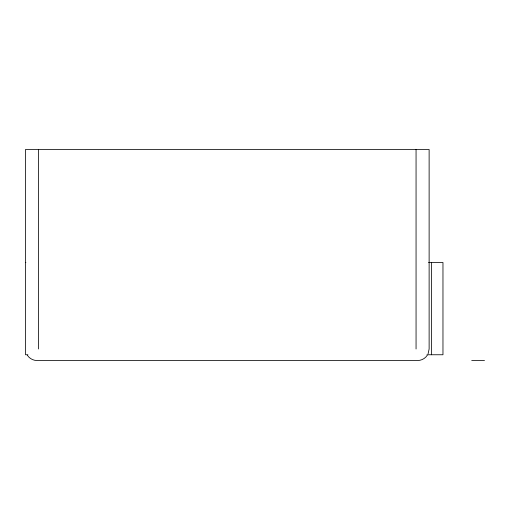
<?xml version="1.0" encoding="UTF-8"?>
<svg xmlns="http://www.w3.org/2000/svg" width="510" height="510" viewBox="0 0 510 510"><rect width="100%" height="100%" fill="white"/><g stroke="black" fill="none" stroke-linecap="round" stroke-linejoin="round"><path stroke-width="0.76" d="M428.088 353.781L429.127 348.987L429.127 149.481L25.5 149.481L25.5 354.756L27.884 354.756M427.297 355.221C425.232 358.479 421.458 360.544 417.594 360.519L37.032 360.519C33.175 360.544 29.395 358.479 27.33 355.221M25.5 262.497L25.895 262.497M428.553 262.497L442.967 262.497L442.967 354.756L426.959 354.756M471.712 360.519L484.5 360.519M431.434 262.497L431.434 354.756M416.058 149.481L416.058 348.987M38.569 149.481L38.569 348.987"/></g></svg>
